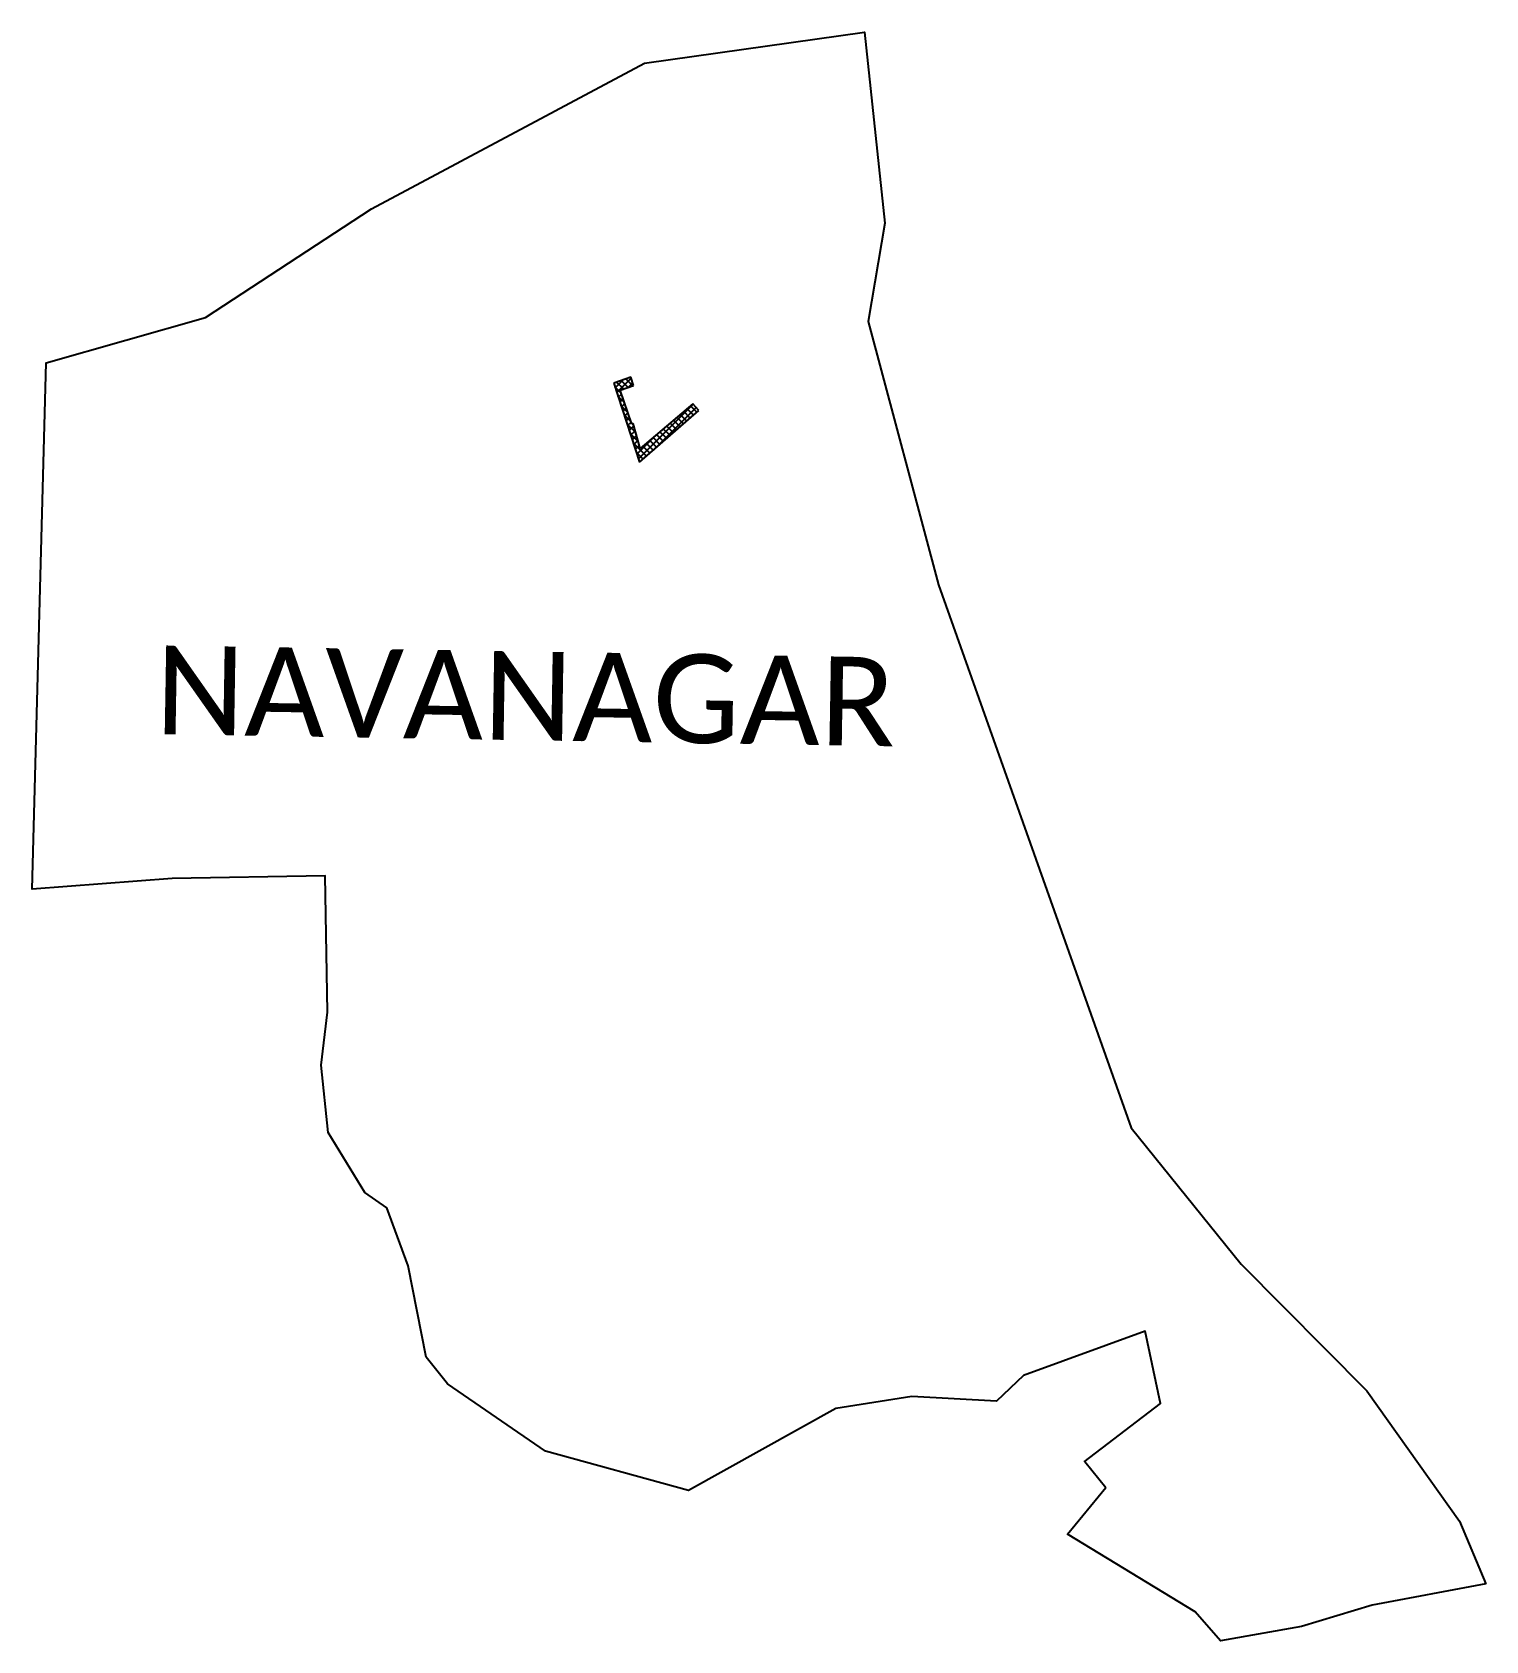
# Model space of a CAD drawing. Header units: metres. Extents: x 73 to 307553, y 17 to 1944979.
# Drawn here: x 305916 to 307553, y 1943168 to 1944979 of the extents above; entities outside this region: 1.
import ezdxf

# ---------------------------------------------------------------- set-up
doc = ezdxf.new("R2010")
doc.units = ezdxf.units.M
doc.header["$MEASUREMENT"] = 0
for name, color, linetype in [('JETTY', 51, 'Continuous'), ('JETTY HATCH', 210, 'Continuous'), ('village', 3, 'Continuous'), ('VILLAGE NAME', 250, 'Continuous')]:
    doc.layers.add(name, color=color, linetype=linetype)
doc.styles.get("Standard").update_dxf_attribs({"font": 'arial.ttf'})
picture_1 = doc.add_image_def('image1.ecw', size_in_pixel=(115815, 376923))

msp = doc.modelspace()

# ---------------------------------------------------------------- linework, layer by layer
at = {"layer": 'JETTY'}
for p, q in [((306590.4, 1944590.6), (306571.1, 1944583.8)), ((306571.1, 1944583.8), (306600.2, 1944494.8)), ((306578.4, 1944576.1), (306593.5, 1944581.1)), ((306593.5, 1944581.1), (306590.4, 1944590.6)), ((306591.4, 1944537.7), (306578.4, 1944576.1)), ((306660.2, 1944560.6), (306600.9, 1944510.2)), ((306667, 1944553), (306660.2, 1944560.6)), ((306600.2, 1944494.8), (306667, 1944553)), ((306593, 1944538.3), (306591.4, 1944537.7)), ((306600.9, 1944510.2), (306593, 1944538.3))]:
    msp.add_line(p, q, dxfattribs=at)
at = {"layer": 'JETTY HATCH', "linetype": 'Continuous'}
for p, q in [((306579.6, 1944572.6), (306572.5, 1944579.8)), ((306572.8, 1944578.6), (306581.8, 1944587.6)), ((306582, 1944577.3), (306574.3, 1944585)), ((306574.6, 1944573.3), (306590.8, 1944589.5)), ((306587.3, 1944579), (306579.5, 1944586.8)), ((306592.7, 1944580.8), (306584.8, 1944588.7)), ((306587.4, 1944579), (306592.5, 1944584.2)), ((306590.6, 1944589.9), (306590, 1944590.5)), ((306583.2, 1944562), (306575.9, 1944569.3)), ((306576.3, 1944568), (306579.9, 1944571.6)), ((306578, 1944562.6), (306581.7, 1944566.3)), ((306579.8, 1944557.3), (306583.5, 1944561)), ((306586.8, 1944551.3), (306579.3, 1944558.8)), ((306581.5, 1944552), (306585.3, 1944555.7)), ((306590.4, 1944540.6), (306582.7, 1944548.3)), ((306583.3, 1944546.6), (306587.1, 1944550.4)), ((306585, 1944541.3), (306588.9, 1944545.2)), ((306598.9, 1944498.6), (306660.5, 1944560.3)), ((306615.8, 1944508.4), (306663.8, 1944556.5)), ((306649.7, 1944537.9), (306642.2, 1944545.4)), ((306653.4, 1944541.2), (306646, 1944548.6)), ((306657.2, 1944544.5), (306649.9, 1944551.9)), ((306661, 1944547.8), (306653.7, 1944555.1)), ((306664.8, 1944551.1), (306657.5, 1944558.4)), ((306595.9, 1944528.1), (306586.2, 1944537.8)), ((306586.7, 1944536), (306590.7, 1944539.9)), ((306588.5, 1944530.6), (306593.7, 1944535.8)), ((306598.6, 1944518.3), (306589.6, 1944527.3)), ((306590.2, 1944525.3), (306595.2, 1944530.3)), ((306592, 1944520), (306596.8, 1944524.8)), ((306593.1, 1944537.9), (306592.8, 1944538.2)), ((306597.2, 1944504), (306618, 1944524.8)), ((306627, 1944518.2), (306619.3, 1944525.9)), ((306630.8, 1944521.5), (306623.1, 1944529.1)), ((306634.5, 1944524.8), (306626.9, 1944532.4)), ((306638.3, 1944528), (306630.7, 1944535.6)), ((306642.1, 1944531.3), (306634.6, 1944538.9)), ((306645.9, 1944534.6), (306638.4, 1944542.1)), ((306608.1, 1944501.7), (306593, 1944516.8)), ((306593.7, 1944514.6), (306598.3, 1944519.3)), ((306595.4, 1944509.3), (306599.9, 1944513.7)), ((306604.3, 1944498.4), (306596.4, 1944506.3)), ((306611.9, 1944505), (306604, 1944512.9)), ((306615.6, 1944508.3), (306607.8, 1944516.1)), ((306619.4, 1944511.6), (306611.6, 1944519.4)), ((306623.2, 1944514.9), (306615.5, 1944522.6)), ((306600.5, 1944495.1), (306599.9, 1944495.8))]:
    msp.add_line(p, q, dxfattribs=at)
at = {"layer": 'village'}
msp.add_lwpolyline([(307101.6, 1943370), (307125.1, 1943340.5)], dxfattribs=at)
at = {"layer": 'village', "color": 3}
for points in [[(307100.8, 1943369.4, 0), (307186.8, 1943435.1, 0), (307169.6, 1943516.4, 0), (307032.7, 1943466.5, 0), (307002.3, 1943437.7, 0), (306906.8, 1943443.1, 0), (306821.4, 1943429.4, 0), (306655.5, 1943337.2, 0), (306494.2, 1943381.4, 0), (306384, 1943457.3, 0), (306359.8, 1943487.2, 0), (306339.8, 1943590.1, 0), (306315.5, 1943655.3, 0), (306290.7, 1943672.8, 0), (306249.6, 1943740.1, 0), (306241.8, 1943815.9, 0), (306248.9, 1943875.5, 0), (306246.2, 1944029.2, 0), (306073.9, 1944026.3, 0), (305916.2, 1944014, 0), (305932.1, 1944606.6, 0), (306111.6, 1944657.7, 0), (306298.4, 1944780.2, 0), (306605.6, 1944943.9, 0), (306853.6, 1944979, 0), (306876.5, 1944763.8, 0), (306857.5, 1944653.2, 0), (306937, 1944356.8, 0), (307153.8, 1943745.4, 0), (307277.6, 1943592.1, 0), (307419.3, 1943449.4, 0), (307523.7, 1943302.5, 0), (307553.2, 1943232, 0), (307553.2, 1943232, 0)], [(307553.2, 1943232, 0), (307425.3, 1943207.9, 0), (307345.5, 1943184.2, 0), (307254.3, 1943167.9, 0), (307225.9, 1943200.4, 0), (307082, 1943288.1, 0), (307125.1, 1943340.5, 0)]]:
    msp.add_polyline3d(points, dxfattribs=at)

# ---------------------------------------------------------------- texts
at = {"layer": 'VILLAGE NAME', "insert": (306055.9, 1944288.7), "char_height": 100, "attachment_point": 1, "rotation": 359.0535}
msp.add_mtext_dynamic_manual_height_columns('{\\fCalibri|b0|i0|c0|p34;NAVANAGAR}', width=298.894, gutter_width=1398, heights=[0], dxfattribs=at)

# ---------------------------------------------------------------- pictures from other files: only their frames are drawn
image = msp.add_image(picture_1, insert=(73.3, 16.6), size_in_units=(0.0417, 0.136))
image.dxf.flags = 7

doc.saveas('drawing.dxf')
